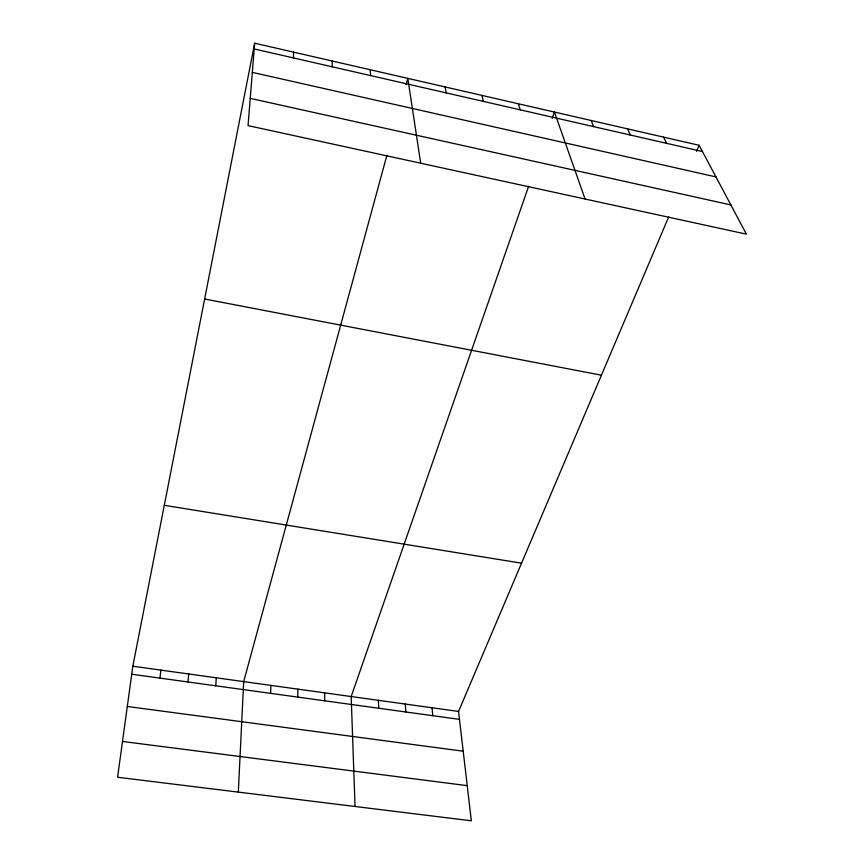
<?xml version="1.0" encoding="UTF-8"?>
<svg xmlns="http://www.w3.org/2000/svg" width="864" height="864" viewBox="0 0 864 864"><rect width="100%" height="100%" fill="white"/><g stroke="black" fill="none" stroke-linecap="round" stroke-linejoin="round"><path stroke-width="1.3" d="M297.799 697.108L297.842 689.137M293.468 57.942L293.576 52.142M270.659 693.371L270.875 685.39M238.313 792.115L243.691 681.61L386.867 155.369M215.741 685.811L216.302 677.808M254.664 43.2L248.054 125.615L746.41 234.155L699.127 145.292L254.664 43.2L132.829 666.22L117.59 777.254L471.344 820.8L458.546 711.45L668.747 216.778M187.952 681.977L188.698 673.974M159.948 678.121L160.866 670.118M406.091 84.704L407.808 78.376L420.682 163.21M528.638 186.257L351.173 696.535L355.05 806.479M552.247 118.357L554.44 112.061L585.068 199.012M696.546 151.362L699.127 145.292M122.504 741.452L467.23 785.646M127.31 706.482L463.201 751.194M131.728 674.233L459.475 719.377M132.829 666.22L458.546 711.45M164.3 505.3L521.554 563.177M204.638 299.009L601.43 375.203M250.236 98.366L730.858 204.941M252.32 72.371L715.954 176.915M254.2 48.946L702.454 151.535M663.541 137.117L666.576 143.327M627.566 128.855L630.31 135.032M591.203 120.506L593.654 126.641M518.368 103.777L520.214 109.836M481.907 95.396L483.451 101.423M445.057 86.94L446.278 92.912M370.148 69.725L370.721 75.622M432.011 707.767L432.788 715.694M405.281 704.052L405.886 711.99M378.335 700.315L378.778 708.264M332.078 60.988L332.305 66.83M324.616 692.852L324.734 700.823"/></g></svg>
